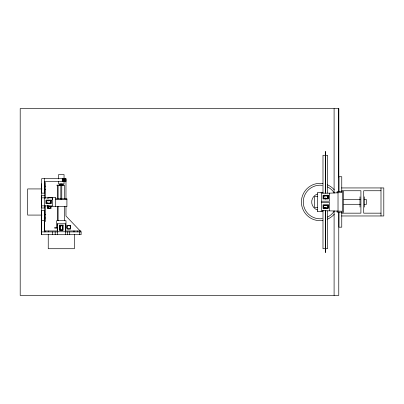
<?xml version="1.0" encoding="UTF-8"?>
<svg xmlns="http://www.w3.org/2000/svg" width="404" height="404" viewBox="0 0 404 404"><rect width="100%" height="100%" fill="white"/><g stroke="black" fill="none" stroke-linecap="round" stroke-linejoin="round"><path stroke-width="0.61" d="M65.978 206.676L65.978 216.019L81.113 231.901L81.113 234.704L41.688 234.704L41.688 178.649L65.978 178.649L65.978 199.233M44.49 221.463L44.49 231.901L44.49 210.413L41.688 210.413L41.688 234.704M44.49 206.091L44.49 220.69L41.688 220.69M44.49 198.066L44.49 181.452L65.978 181.452L65.877 178.649M52.626 199.707L52.626 197.839L41.688 197.839M57.297 231.901L57.297 229.31M57.297 226.27L57.297 223.766L65.332 223.766L65.332 234.704M65.332 229.305L65.332 231.901L81.113 231.901M65.332 226.27L65.332 223.766M338.769 176.972L338.769 108.58L20.2 108.58L20.2 295.42L338.769 295.42L338.769 212.1M329.664 193.168L342.693 192.556L342.693 211.242L321.665 210.636L321.665 193.168L329.664 193.168L329.664 201.202L321.665 201.202M325.316 155.287L322.983 155.287L322.983 193.248M325.69 155.287L327.558 155.287L327.558 193.072M56.646 185.189L64.534 185.189L64.534 198.889M44.49 186.183L45.425 186.183M341.466 187.941L383.8 187.941L383.8 215.968L341.466 215.968M42.001 188.931L27.674 188.931L27.674 215.079L42.001 215.079M44.49 189.395L45.425 189.395M341.759 190.744L360.913 190.744L360.913 213.166L341.759 213.166M380.997 190.744L363.716 190.744L363.716 213.166L380.997 213.166M322.983 192.657L317.377 192.617L317.377 211.343M44.49 195.728L41.688 195.728L41.688 207.989L44.49 207.989L44.49 205.873M324.104 196.061L323.963 196.435L324.175 195.031M317.519 196.622L314.479 196.622L314.479 207.368L317.519 207.368M55.701 198.788L66.912 198.788L66.912 206.676L48.849 206.676M55.701 199.45L66.912 199.435M343.829 199.621L360.216 199.621M364.625 199.621L366.519 199.621L366.519 204.293L364.625 204.293M321.665 202.601L329.664 202.601L329.664 210.636M343.829 204.293L360.216 204.293M41.688 205.873L52.626 205.873L52.626 197.839M317.377 211.302L322.983 211.343M44.49 214.736L45.425 214.645M44.49 217.988L45.425 217.988M57.464 227.417L54.712 227.417L54.712 228.164L57.61 228.164M59.529 227.417L60.105 227.417M59.479 228.164L60.332 228.164M65.362 228.164L65.988 228.164L65.988 220.69L56.646 220.69L56.646 227.543M57.11 229.098L57.676 229.098M59.656 229.098L60.14 229.098M44.137 230.967L57.782 230.967M65.079 230.967L80.916 230.967M57.297 231.76L65.332 231.76M41.688 231.901L57.368 231.901M325.316 248.713L322.983 248.713L322.983 210.201M325.69 248.713L327.558 248.713L327.558 210.928M74.048 230.967L74.048 231.901M380.997 187.941L380.997 215.968M364.65 196.819L364.65 207.09M359.979 196.819L359.979 207.09M341.759 191.991L341.759 176.73L338.956 176.73L338.956 191.622M341.759 211.923L341.759 227.179L338.956 227.179L338.956 212.176M338.769 108.58L338.769 191.9M338.022 192.556L338.022 211.242M337.087 192.87L337.087 191.622L343.627 191.622L343.627 212.176L337.087 212.176L337.087 210.933M334.098 108.58L334.098 193.162M334.098 210.721L334.098 295.42M327.21 195.031L327.21 196.263M325.69 151.55L325.69 193.072M325.69 198.011L325.69 199.005M325.69 207.272L325.69 208.323M325.69 210.413L325.69 252.45M325.316 151.55L325.316 193.072M325.316 198.011L325.316 199.005M325.316 207.272L325.316 208.323M325.316 210.413L325.316 252.45M321.114 192.657L321.114 193.072M321.114 210.928L321.114 211.343M79.522 231.901L79.522 234.704M77.295 230.967L77.295 231.901M74.387 234.391L74.387 248.718L48.243 248.718L48.243 234.391M73.957 230.967L73.957 231.901M69.715 231.901L69.715 234.704M67.443 231.901L67.443 234.704M65.746 178.649L65.746 181.452M65.574 178.649L65.574 181.452M65.352 178.649L65.352 181.452M65.084 178.649L65.084 181.452M64.776 178.649L64.776 181.452M64.534 206.363L64.534 220.69M64.433 178.649L64.433 181.452M63.64 178.649L63.64 181.452M63.206 178.649L63.206 181.452M63.175 185.502L63.175 184.254L59.439 184.254L59.439 185.502M62.751 178.649L62.751 181.452M62.277 178.649L62.277 181.452M61.772 183.911L61.772 199.202M60.837 183.911L60.837 199.202M58.565 178.927L58.565 174.568L64.044 174.568L64.044 183.911L58.565 183.911L58.565 181.421M58.1 185.189L58.1 198.889M58.1 206.363L58.1 220.69M57.424 185.189L57.439 198.889M57.424 206.363L57.439 220.69M57.297 223.766L57.297 234.704M55.701 206.676L55.701 197.334L48.227 197.334L48.227 198.298M55.186 231.901L55.186 234.704M52.429 231.901L52.429 234.704M51.03 206.676L51.03 208.545L47.293 208.545L47.293 205.646M48.975 205.858L48.975 208.61L48.227 208.61L48.227 205.712M48.707 230.967L48.707 231.901M48.227 200.167L48.227 201.02M47.293 197.803L47.293 198.364M47.293 200.349L47.293 200.828M45.425 182.401L45.425 198.364M45.425 205.646L45.425 221.609M45.495 230.967L45.495 231.901M44.632 197.839L44.632 205.873M44.49 178.649L44.49 193.132L41.688 193.132L41.688 183.79M59.848 185.284A1.682 1.682 0 0 1 61.307 184.441M61.6 184.466A1.682 1.682 0 0 1 62.761 185.284M50.843 206.676A1.682 1.682 0 0 1 48.586 208.257M48.318 208.131A1.682 1.682 0 0 1 47.702 205.833M334.068 211.343A16.816 16.816 0 0 1 327.523 217.084M322.281 218.67A16.816 16.816 0 0 1 303.268 202A16.816 16.816 0 0 1 322.281 185.33M327.523 186.916A16.816 16.816 0 0 1 334.068 192.657M334.265 214.171A18.685 18.685 0 0 1 327.452 219.17M322.917 220.468A18.685 18.685 0 0 1 301.399 202A18.685 18.685 0 0 1 322.917 183.532M327.452 184.83A18.685 18.685 0 0 1 334.265 189.829M317.488 209.994A8.408 8.408 0 0 1 317.488 194.006M328.356 195.41L323.028 195.41L323.028 198.96L328.356 198.96L328.356 195.41M328.028 195.733L323.357 195.733L323.357 198.632L328.028 198.632L328.028 195.733M327.796 195.97L323.589 195.97L323.589 198.399L327.796 198.399L327.796 195.97M327.422 196.061L327.28 196.435L327.422 196.061M324.104 197.93L323.963 198.303L324.104 197.93M327.422 197.93L327.28 198.303L327.422 197.93M51.263 200.081L45.94 200.081L45.94 203.631L51.263 203.631L51.263 200.081M50.934 200.409L46.263 200.409L46.263 203.308L50.934 203.308L50.934 200.409M50.702 200.642L46.5 200.642L46.5 203.071L50.702 203.071L50.702 200.642M47.01 200.738L46.874 201.111L47.01 200.738M50.328 200.738L50.187 201.111L50.328 200.738M47.01 202.606L46.874 202.98L47.01 202.606M50.328 202.606L50.187 202.98L50.328 202.606M328.356 204.843L323.028 204.843L323.028 208.393L328.356 208.393L328.356 204.843M328.028 205.171L323.357 205.171L323.357 208.065L328.028 208.065L328.028 205.171M327.796 205.404L323.589 205.404L323.589 207.833L327.796 207.833L327.796 205.404M324.104 205.495L323.963 205.868L324.104 205.495M327.422 205.495L327.28 205.868L327.422 205.495M324.104 207.363L323.963 207.737L324.104 207.363M327.422 207.363L327.28 207.737L327.422 207.363M63.09 225.129L59.54 225.129L59.54 230.452L63.09 230.452L63.09 225.129M70.65 225.361L66.912 225.361L66.912 229.098L70.65 229.098L70.65 225.361M62.761 225.452L59.868 225.452L59.868 230.123L62.761 230.123L62.761 225.452M62.529 225.69L60.1 225.69L60.1 229.891L62.529 229.891L62.529 225.69M60.57 226.063L60.196 226.2L60.57 226.063M62.438 226.063L62.065 226.2L62.438 226.063M60.57 229.376L60.196 229.517L60.57 229.376M62.438 229.376L62.065 229.517L62.438 229.376M67.938 228.684A1.682 1.682 0 0 0 70.463 227.23A1.682 1.682 0 0 0 67.938 225.77A1.682 1.682 0 0 0 67.938 228.684"/></g></svg>
